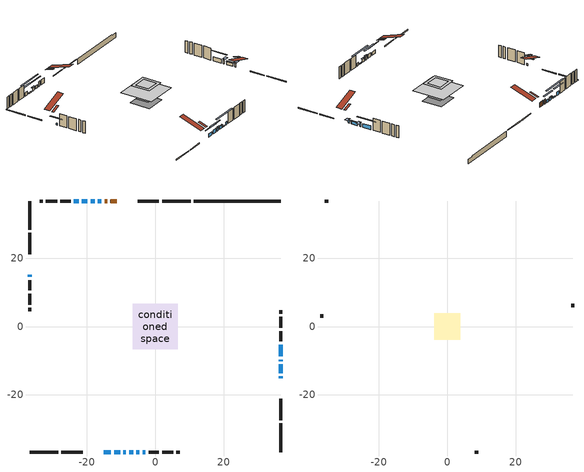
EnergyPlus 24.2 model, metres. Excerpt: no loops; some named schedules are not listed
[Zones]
conditioned space
 floor adiabatic (AdiabaticFloorConstruction): -6.63,-6.63 -6.63,6.63 6.63,6.63 6.63,-6.63 z3.05
 floor foundation (Slab1 construction): -4.19,-4.19 -4.19,4.19 4.19,4.19 4.19,-4.19 z-1.52
 floor foundation (Slab2 construction): -2.72,-2.72 -2.72,2.72 2.72,2.72 2.72,-2.72 z0
 wall outside (RimJoist1 construction): 10.38,36.77 2.02,36.77 / -36.77,-36.77 -28.4,-36.77 / -36.77,36.77 -36.77,28.4 / 36.77,-36.77 36.77,-28.4 z0.61:0.91
 wall outside (RimJoist2 construction): 1.09,36.77 -5.14,36.77 / -27.47,-36.77 -21.24,-36.77 / -36.77,27.47 -36.77,21.24 / 36.77,-27.47 36.77,-21.24 z0.61:0.91
 wall outside (AdiabaticWallConstruction 1): -11.22,36.77 -13.11,36.77 / -14.04,36.77 -14.85,36.77 z0.61:2.64
 wall outside (AdiabaticWallConstruction): 36.77,-15.16 36.77,-14.6 / 36.77,-10.2 36.77,-9.69 z0.61:2.24; -15.78,36.77 -16.79,36.77 / -3.73,-36.77 -2.89,-36.77 z0.61:1.83; -15.16,-36.77 -12.97,-36.77 / -22.47,36.77 -23.85,36.77 z0.61:1.98; -12.04,-36.77 -10.31,-36.77 / 36.77,-8.76 36.77,-5.31 z0.61:2.13; -9.39,-36.77 -8.57,-36.77 z0.61:2.08; 36.77,-13.67 36.77,-11.13 / -17.72,36.77 -18.94,36.77 / -7.64,-36.77 -6.42,-36.77 z0.61:1.78; -36.77,15.16 -36.77,14.54 z0.61:1.3; -19.87,36.77 -21.55,36.77 / -5.5,-36.77 -4.65,-36.77 z0.61:0.99
 wall outside (Wall1 construction): -24.78,36.77 -27.82,36.77 / -1.96,-36.77 1.08,-36.77 / -36.77,13.62 -36.77,10.58 / 36.77,-4.38 36.77,-1.34 z0.61:5.49
 wall outside (Wall2 construction): -28.75,36.77 -32.02,36.77 / 2.01,-36.77 5.28,-36.77 / -36.77,9.65 -36.77,6.38 / 36.77,-0.41 36.77,2.86 z0.61:5.49
 wall outside (Wall3 construction): -32.95,36.77 -33.89,36.77 / 6.21,-36.77 7.15,-36.77 / -36.77,5.45 -36.77,4.5 / 36.77,3.79 36.77,4.74 z0.61:5.49
 wall foundation (FoundationWall1 construction): 11.31,36.77,-1.52 11.31,36.77,0.61 34.22,36.77,0.61 34.22,36.77,0.23 36.77,36.77,0.23 36.77,36.77,-1.52
 window (WindowConstruction 10): 36.77,-15.15 36.77,-14.6 z0.61:2.23
 window (WindowConstruction 2): -15.78,36.77 -16.79,36.77 z0.61:1.83
 window (WindowConstruction 3): -15.15,-36.77 -12.97,-36.77 z0.61:1.98
 window (WindowConstruction 4): -12.04,-36.77 -10.32,-36.77 z0.61:2.13
 window (WindowConstruction 5): -9.39,-36.77 -8.57,-36.77 z0.61:2.08
 window (WindowConstruction 6): 36.77,-13.67 36.77,-11.13 z0.61:1.78
 window (WindowConstruction 7): -17.72,36.77 -18.94,36.77 z0.61:1.78
 window (WindowConstruction 8): -7.64,-36.77 -6.42,-36.77 z0.61:1.78
 window (WindowConstruction 11): 36.77,-10.2 36.77,-9.69 z0.61:2.23
 window (WindowConstruction 9): -36.77,15.15 -36.77,14.55 z0.61:1.3
 window (WindowConstruction 13): -19.87,36.77 -21.55,36.77 z0.61:0.99
 window (WindowConstruction 14): -5.49,-36.77 -4.66,-36.77 z0.61:0.99
 window (WindowConstruction 12): -3.73,-36.77 -2.89,-36.77 z0.61:1.83
 window (WindowConstruction): 36.77,-8.76 36.77,-5.31 z0.61:2.13
 window (WindowConstruction 1): -22.48,36.77 -23.85,36.77 z0.61:1.98
 door (Door): -11.23,36.77 -13.11,36.77 z0.61:2.64
 door (Door 1): -14.04,36.77 -14.85,36.77 z0.61:2.64
 ceiling adiabatic (AdiabaticFloorConstruction): 6.63,-6.63 6.63,6.63 -6.63,6.63 -6.63,-6.63 z3.05
 roof outside (Roof3 construction): -10.3,36.77,5.49 -10.3,33.46,6.59 -9.42,33.46,6.59 -9.42,36.77,5.49; -16.08,-36.77,5.49 -16.08,-33.46,6.59 -16.96,-33.46,6.59 -16.96,-36.77,5.49; -36.77,16.08,5.49 -33.46,16.08,6.59 -33.46,16.96,6.59 -36.77,16.96,5.49; 36.77,-16.08,5.49 33.46,-16.08,6.59 33.46,-16.96,6.59 36.77,-16.96,5.49
attic - vented
 floor to conditioned space (Floor1 construction Reversed): -2.74,-2.74 -2.74,2.74 2.74,2.74 2.74,-2.74 z5.49
 floor to conditioned space (Floor2 construction Reversed): -3.84,-3.84 -3.84,3.84 3.84,3.84 3.84,-3.84 z5.49
 wall outside (Wall4 construction): -34.82,36.77 -35.84,36.77 / 8.08,-36.77 9.1,-36.77 / -36.77,3.57 -36.77,2.56 / 36.77,5.67 36.77,6.68 z0.61:5.49
 roof outside (Roof1 construction): -8.5,36.77,5.49 -8.5,27.57,8.55 -6.07,27.57,8.55 -6.07,36.77,5.49; -17.88,-36.77,5.49 -17.88,-27.57,8.55 -20.31,-27.57,8.55 -20.31,-36.77,5.49; -36.77,17.88,5.49 -27.57,17.88,8.55 -27.57,20.31,8.55 -36.77,20.31,5.49; 36.77,-17.88,5.49 27.57,-17.88,8.55 27.57,-20.31,8.55 36.77,-20.31,5.49
shading: 36.77,-14.3 36.77,-15.45 38.59,-15.45 38.59,-14.3 z2.53; -19.17,36.77 -13.4,36.77 -13.4,37.18 -19.17,37.18 z4.21; -10.59,-36.77 -17.54,-36.77 -17.54,-37.18 -10.59,-37.18 z4.36; -7.93,-36.77 -14.42,-36.77 -14.42,-37.18 -7.93,-37.18 z4.51; -8.37,-36.77 -9.59,-36.77 -9.59,-37.18 -8.37,-37.18 z2.28; 36.77,-10.93 36.77,-13.87 37.18,-13.87 37.18,-10.93 z1.98; -19.14,36.77 -17.52,36.77 -17.52,37.18 -19.14,37.18 z1.98; -6.22,-36.77 -7.84,-36.77 -7.84,-37.18 -6.22,-37.18 z1.98; 36.77,-9.39 36.77,-10.5 38.59,-10.5 38.59,-9.39 z2.53; -36.77,12.16 -36.77,17.54 -37.18,17.54 -37.18,12.16 z3.68; -26.33,36.77 -15.09,36.77 -15.09,37.18 -26.33,37.18 z5.77; 0.12,-36.77 -10.27,-36.77 -10.27,-37.18 0.12,-37.18 z5.77; 36.77,-2.93 36.77,-11.14 37.18,-11.14 37.18,-2.93 z4.51; -26.23,36.77 -20.1,36.77 -20.1,37.18 -26.23,37.18 z4.36
[Building]
Building 1: Terrain=Suburbs
[Site:Location]
Summerside_PE: Latitude {deg}=46.44; Longitude {deg}=-63.84; Time Zone {hr}=-4; Elevation {m}=12; Keep Site Location Information=Yes
[Site:GroundTemperature:Shallow]
1.38966, -0.735561, -0.905757, 0.102771, 4.15145, 8.18127, 11.6749, 13.888, 14.0761, 12.276, 8.87149, 4.9653
[Site:WaterMainsTemperature]
Calculation Method=Schedule; Temperature Schedule=mains temperature schedule
[Material] Roughness=Rough; Thermal Absorptance=0.9
Name | Thickness {m} | Conductivity {W/m-K} | Density {kg/m3} | Specific Heat {J/kg-K} | Solar Absorptance | Visible Absorptance
asphalt or fiberglass shingles | 0.00635 | 0.162714 | 1121.4 | 1465.45 | 0.4 | 0.4
ceiling loosefill ins | 0.0846667 | 0.0480833 | 16.02 | 1046.75 | 0.7 | 0.7
ceiling stud and cavity | 0.1397 | 0.100682 | 65.682 | 1177.47 | 0.7 | 0.7
ceiling stud and cavity 1 | 0.1397 | 0.1003 | 65.682 | 1177.47 | 0.7 | 0.7
concrete 4.0 in. | 0.1016 | 1.803125 | 2242.8 | 837.4 | 0.7 | 0.7
concrete 8.0 in. | 0.2032 | 1.803125 | 2242.8 | 837.4 | 0.7 | 0.7
door material | 0.04445 | 0.053851 | 512.64 | 1214.23 | 0.7 | 0.7
door material 1 | 0.04445 | 0.20624 | 512.64 | 1214.23 | 0.7 | 0.7
exterior vertical ins | 0.0477883 | 0.029427 | 32.04 | 1214.23 | 0.7 | 0.7
floor covering | 0.0127 | 0.0433444 | 54.468 | 1339.84 | 0.6 | 0.6
floor rigid ins; wall rigid ins | 0.512978 | 0.029427 | 32.04 | 1214.23 | 0.7 | 0.7
floor stud and cavity | 0.1397 | 1.75129 | 37.0049 | 1207.88 | 0.7 | 0.7
furniture material conditioned space 1 | 0.1524 | 0.115458 | 640.8 | 1214.23 | 0.6 | 0.6
gypsum board | 0.0127 | 0.160291 | 801 | 837.4 | 0.6 | 0.6
gypsum board 1 | 0.0127 | 0.160291 | 801 | 837.4 | 0.7 | 0.7
osb sheathing 0.5 in. | 0.0127 | 0.115458 | 512.64 | 1214.23 | 0.7 | 0.7
osb sheathing 0.75 in. | 0.01905 | 0.115458 | 512.64 | 1214.23 | 0.7 | 0.7
osb sheathing 2.0 in. | 0.0508 | 0.115458 | 512.64 | 1214.23 | 0.7 | 0.7
rim joist rigid ins | 0.051816 | 0.029427 | 32.04 | 1214.23 | 0.7 | 0.7
rim joist stud and cavity | 0.0508 | 0.143208 | 50.32683 | 1063.81 | 0.6 | 0.6
rim joist stud and cavity 1 | 0.0508 | 0.0384882 | 125.044 | 1163.47 | 0.6 | 0.6
roof stud and cavity | 0.2032 | 0.126426 | 78.34581 | 1123.46 | 0.7 | 0.7
wall stud and cavity | 0.1397 | 0.0865195 | 139.0536 | 1170.24 | 0.7 | 0.7
wall stud and cavity 1 | 0.1397 | 0.08757 | 139.0536 | 1170.24 | 0.7 | 0.7
wall stud and cavity 2 | 0.1397 | 0.0984349 | 139.0536 | 1170.24 | 0.7 | 0.7
wall stud and cavity 3 | 0.0889 | 6.1454 | 50.32683 | 1063.81 | 0.6 | 0.6
wall stud and cavity 4 | 0.0889 | 0.380278 | 52.3479 | 1209.89 | 0.7 | 0.7
wall stud and cavity 5 | 0.0889 | 0.391764 | 83.0341 | 1211.67 | 0.7 | 0.7
wood siding | 0.0254 | 0.102417 | 544.68 | 1172.36 | 0.4 | 0.4
wood siding 1 | 0.00254 | 0.102417 | 544.68 | 1172.36 | 0.4 | 0.4
wood siding 2; wood siding 3; wood siding 4 | 0.0254 | 0.102417 | 544.68 | 1172.36 | 0.7 | 0.7
[WindowMaterial:SimpleGlazingSystem]
Name | U-Factor {W/m2-K} | Solar Heat Gain Coefficient
WindowMaterial | 2.94631 | 0.61
WindowMaterial 1 | 2.97187 | 0.55
WindowMaterial 10 | 3.10359 | 0.5
WindowMaterial 11 | 3.04227 | 0.45
WindowMaterial 12 | 3.063281 | 0.38
WindowMaterial 2 | 2.94518 | 0.59
WindowMaterial 3 | 2.97868 | 0.57
WindowMaterial 4 | 2.98776 | 0.55
WindowMaterial 5 | 2.98322 | 0.57
WindowMaterial 6 | 2.98776 | 0.52
WindowMaterial 7 | 3.02126 | 0.49
WindowMaterial 8 | 2.691372 | 0.43
WindowMaterial 9 | 2.96903 | 0.62
[Construction]
AdiabaticFloorConstruction: floor stud and cavity, floor rigid ins, osb sheathing 0.75 in., floor covering
AdiabaticWallConstruction: wood siding 3, wall rigid ins, wall stud and cavity 4, gypsum board
AdiabaticWallConstruction 1: wood siding 4, wall rigid ins, wall stud and cavity 4, gypsum board
Door: door material
Door 1: door material 1
Floor1 construction Reversed: gypsum board, ceiling stud and cavity, ceiling loosefill ins
Floor2 construction Reversed: gypsum board, ceiling stud and cavity 1, ceiling loosefill ins
FoundationWall1 construction: concrete 8.0 in., gypsum board 1
furniture construction conditioned space 1: furniture material conditioned space 1
PartitionWallConstruction: gypsum board, wall stud and cavity 5, gypsum board
RimJoist1 construction: wood siding 2, rim joist stud and cavity
RimJoist2 construction: wood siding 2, rim joist rigid ins, osb sheathing 2.0 in., rim joist stud and cavity 1
Roof1 construction: asphalt or fiberglass shingles
Roof3 construction: asphalt or fiberglass shingles, osb sheathing 0.75 in., roof stud and cavity, gypsum board
Slab1 construction; Slab2 construction: concrete 4.0 in.
Wall1 construction: wood siding, osb sheathing 0.5 in., wall stud and cavity, gypsum board
Wall2 construction: wood siding, osb sheathing 0.5 in., wall stud and cavity 1, gypsum board
Wall3 construction: wood siding, osb sheathing 0.5 in., wall stud and cavity 2, gypsum board
Wall4 construction: wood siding 1, wall stud and cavity 3
WindowConstruction; WindowConstruction 4: WindowMaterial
WindowConstruction 1: WindowMaterial 1
WindowConstruction 10: WindowMaterial 9
WindowConstruction 11: WindowMaterial 10
WindowConstruction 12: WindowMaterial 11
WindowConstruction 13; WindowConstruction 14: WindowMaterial 12
WindowConstruction 2: WindowMaterial 2
WindowConstruction 3: WindowMaterial 3
WindowConstruction 5: WindowMaterial 4
WindowConstruction 6: WindowMaterial 5
WindowConstruction 7: WindowMaterial 6
WindowConstruction 8: WindowMaterial 7
WindowConstruction 9: WindowMaterial 8
[Zone] Multiplier=1; Part of Total Floor Area=Yes
Name | Volume {m3}
attic - vented | 44.2894
conditioned space | 599.4
[Space]
Name | Zone | Volume {m3}
attic - vented 1 | attic - vented | 44.2894
conditioned space 1 | conditioned space | 599.4
[ZoneInfiltration:EffectiveLeakageArea]
infil attic - vented 1: Zone or Space=attic - vented 1; Schedule=Always On Discrete; Effective Air Leakage Area {cm2}=3053.14; Stack Coefficient=0.000552173; Wind Coefficient=1.58766e-05
[ZoneMixing]
whole house fan mix: Zone or Space=attic - vented; Schedule=Always On Continuous; Design Flow Rate Calculation Method=Flow/Zone; Design Flow Rate {m3/s}=0; Source Zone or Space=conditioned space
[SurfaceProperty:ExposedFoundationPerimeter] Exposed Perimeter Calculation Method=TotalExposedPerimeter
Name | Total Exposed Perimeter {m}
Slab1 | 25.451
Slab2 | 15.392
[InternalMass] Zone or ZoneList=conditioned space; Space or SpaceList=conditioned space 1
Name | Construction | Surface Area {m2}
furniture mass conditioned space 1 | furniture construction conditioned space 1 | 110.151
partition wall mass | PartitionWallConstruction | 275.377
[Lights]
interior lighting: Zone or ZoneList or Space or SpaceList=conditioned space 1; Schedule=interior lighting schedule; Design Level Calculation Method=LightingLevel; Lighting Level {W}=343.2; Return Air Fraction=0; Fraction Radiant=0.6; Fraction Visible=0.2; Fraction Replaceable=1
[People]
occupants: Zone or ZoneList or Space or SpaceList=conditioned space 1; Number of People Schedule=occupants schedule; Number of People Calculation Method=People; Number of People=3; Fraction Radiant=0.314171; Sensible Heat Fraction=0.56303; Activity Level Schedule=occupants activity schedule; Carbon Dioxide Generation Rate {m3/s-W}=0; Enable ASHRAE 55 Comfort Warnings=No; Mean Radiant Temperature Calculation Type=EnclosureAveraged
[ElectricEquipment] Zone or ZoneList or Space or SpaceList=conditioned space 1; Design Level Calculation Method=EquipmentLevel
Name | Schedule | Design Level {W} | Fraction Latent | Fraction Radiant | Fraction Lost
clothes dryer | clothes dryer schedule | 140.772 | 0.015 | 0.081 | 0.85
clothes washer | clothes washer schedule | 32.1985 | 0.03 | 0.162 | 0.7
cooking range | cooking range schedule | 215.147 | 0.08 | 0.432 | 0.2
dishwasher | dishwasher schedule | 66.8632 | 0.3 | 0.18 | 0.4
fridge | fridge schedule | 72.9452 | 0 | 0.6 | 0
mech vent bath fan 0 | mech vent bath fan 0 schedule | 50.2 | 0 | 0 | 1
mech vent bath fan 1 | mech vent bath fan 1 schedule | 50.2 | 0 | 0 | 1
mech vent house fan | mech vent house fan schedule | 0 | 0 | 0 | 1
mech vent house fan cfis | mech vent house fan cfis schedule | 0 | 0 | 0 | 0
misc plug loads | misc plug loads schedule | 494.7 | 0.045 | 0.513 | 0.1
whole house fan | Always On Discrete | 0 | 0 | 0 | 1
[OtherEquipment] Zone or ZoneList or Space or SpaceList=conditioned space 1; Design Level Calculation Method=EquipmentLevel
Name | Fuel Type | Schedule | Design Level {W} | Fraction Latent | Fraction Radiant | Fraction Lost
clothes dryer 1 | Electricity | clothes dryer schedule | 0 | 0.015 | 0.081 | 0.85
cooking range 1 | Electricity | cooking range schedule | 0 | 0.08 | 0.432 | 0.2
general water use latent | None | general water use schedule | 62.594 | 1 | 0 | 0
general water use sensible | None | general water use schedule | -61.6891 | 0 | 0.6 | 0
mech vent house fan latent load | None | Always On Discrete | 0 | 1 | 0 | 0
mech vent house fan sensible load | None | Always On Discrete | 0 | 0 | 0 | 0
water heater energy adjustment1 | Electricity | Always On Discrete | 0.01 | 0 | 0 | 1
[ZoneInfiltration:DesignFlowRate] Zone or ZoneList or Space or SpaceList=conditioned space 1; Schedule=Always On Discrete; Design Flow Rate Calculation Method=Flow/Zone; Design Flow Rate {m3/s}=0
infil flow; natural vent flow; whole house fan flow
[Foundation:Kiva] Initial Indoor Air Temperature {C}=18; Wall Depth Below Slab {m}=0.2032
Name | Wall Height Above Grade {m} | Custom Block Material Name 1 | Custom Block Depth 1 {m} | Custom Block X Position 1 {m} | Custom Block Z Position 1 {m}
Foundation Kiva 1 | 0.609996 | exterior vertical ins | 2.13 | 0.2159 | 0
Foundation Kiva 2 | 0.1016
[Foundation:Kiva:Settings]
Soil Conductivity {W/m-K}=0.849921; Soil Density {kg/m3}=1842.3; Soil Specific Heat {J/kg-K}=418.7; Ground Solar Absorptivity=0.9; Ground Thermal Absorptivity=0.9; Ground Surface Roughness {m}=0.03; Far-Field Width {m}=40; Deep-Ground Boundary Condition=ZeroFlux; Deep-Ground Depth {m}=40; Minimum Cell Dimension {m}=0.2; Maximum Cell Growth Coefficient=3; Simulation Timestep=Timestep
[Exterior:Lights]
exterior lighting: Schedule=exterior lighting schedule; Design Level {W}=75.6
[Schedule:Constant]
Name | Hourly Value
Always On Continuous; mech vent house fan schedule; mech vent house fan cfis schedule; Always On Discrete | 1
occupants activity schedule | 117.228
fridge schedule | 0
[Schedule:Week:Daily]
interior lighting schedule Week Rule - Jan1-Jan27: interior lighting schedule day, interior lighting schedule day, interior lighting schedule day, interior lighting schedule day, interior lighting schedule day, interior lighting schedule day, interior lighting schedule day, interior lighting schedule default day, interior lighting schedule default day, interior lighting schedule default day, interior lighting schedule default day, interior lighting schedule default day
interior lighting schedule Week Rule - Jan28-Feb3: interior lighting schedule day, interior lighting schedule day, interior lighting schedule day, interior lighting schedule day, interior lighting schedule day 1, interior lighting schedule day 1, interior lighting schedule day 1, interior lighting schedule default day, interior lighting schedule default day, interior lighting schedule default day, interior lighting schedule default day, interior lighting schedule default day
interior lighting schedule Week Rule - Feb4-Feb24: interior lighting schedule day 1, interior lighting schedule day 1, interior lighting schedule day 1, interior lighting schedule day 1, interior lighting schedule day 1, interior lighting schedule day 1, interior lighting schedule day 1, interior lighting schedule default day, interior lighting schedule default day, interior lighting schedule default day, interior lighting schedule default day, interior lighting schedule default day
interior lighting schedule Week Rule - Feb25-Mar3: interior lighting schedule day 1, interior lighting schedule day 1, interior lighting schedule day 1, interior lighting schedule day 1, interior lighting schedule day 2, interior lighting schedule day 2, interior lighting schedule day 2, interior lighting schedule default day, interior lighting schedule default day, interior lighting schedule default day, interior lighting schedule default day, interior lighting schedule default day
interior lighting schedule Week Rule - Mar4-Mar31: interior lighting schedule day 2, interior lighting schedule day 2, interior lighting schedule day 2, interior lighting schedule day 2, interior lighting schedule day 2, interior lighting schedule day 2, interior lighting schedule day 2, interior lighting schedule default day, interior lighting schedule default day, interior lighting schedule default day, interior lighting schedule default day, interior lighting schedule default day
interior lighting schedule Week Rule - Apr1-Apr28: interior lighting schedule day 3, interior lighting schedule day 3, interior lighting schedule day 3, interior lighting schedule day 3, interior lighting schedule day 3, interior lighting schedule day 3, interior lighting schedule day 3, interior lighting schedule default day, interior lighting schedule default day, interior lighting schedule default day, interior lighting schedule default day, interior lighting schedule default day
interior lighting schedule Week Rule - Apr29-May5: interior lighting schedule day 3, interior lighting schedule day 3, interior lighting schedule day 4, interior lighting schedule day 4, interior lighting schedule day 4, interior lighting schedule day 4, interior lighting schedule day 4, interior lighting schedule default day, interior lighting schedule default day, interior lighting schedule default day, interior lighting schedule default day, interior lighting schedule default day
interior lighting schedule Week Rule - May6-May26: interior lighting schedule day 4, interior lighting schedule day 4, interior lighting schedule day 4, interior lighting schedule day 4, interior lighting schedule day 4, interior lighting schedule day 4, interior lighting schedule day 4, interior lighting schedule default day, interior lighting schedule default day, interior lighting schedule default day, interior lighting schedule default day, interior lighting schedule default day
interior lighting schedule Week Rule - May27-Jun2: interior lighting schedule day 4, interior lighting schedule day 4, interior lighting schedule day 4, interior lighting schedule day 4, interior lighting schedule day 4, interior lighting schedule day 5, interior lighting schedule day 5, interior lighting schedule default day, interior lighting schedule default day, interior lighting schedule default day, interior lighting schedule default day, interior lighting schedule default day
interior lighting schedule Week Rule - Jun3-Jun30: interior lighting schedule day 5, interior lighting schedule day 5, interior lighting schedule day 5, interior lighting schedule day 5, interior lighting schedule day 5, interior lighting schedule day 5, interior lighting schedule day 5, interior lighting schedule default day, interior lighting schedule default day, interior lighting schedule default day, interior lighting schedule default day, interior lighting schedule default day
interior lighting schedule Week Rule - Jul1-Jul28: interior lighting schedule day 6, interior lighting schedule day 6, interior lighting schedule day 6, interior lighting schedule day 6, interior lighting schedule day 6, interior lighting schedule day 6, interior lighting schedule day 6, interior lighting schedule default day, interior lighting schedule default day, interior lighting schedule default day, interior lighting schedule default day, interior lighting schedule default day
interior lighting schedule Week Rule - Jul29-Aug4: interior lighting schedule day 6, interior lighting schedule day 6, interior lighting schedule day 6, interior lighting schedule day 7, interior lighting schedule day 7, interior lighting schedule day 7, interior lighting schedule day 7, interior lighting schedule default day, interior lighting schedule default day, interior lighting schedule default day, interior lighting schedule default day, interior lighting schedule default day
interior lighting schedule Week Rule - Aug5-Aug25: interior lighting schedule day 7, interior lighting schedule day 7, interior lighting schedule day 7, interior lighting schedule day 7, interior lighting schedule day 7, interior lighting schedule day 7, interior lighting schedule day 7, interior lighting schedule default day, interior lighting schedule default day, interior lighting schedule default day, interior lighting schedule default day, interior lighting schedule default day
interior lighting schedule Week Rule - Aug26-Sep1: interior lighting schedule day 7, interior lighting schedule day 7, interior lighting schedule day 7, interior lighting schedule day 7, interior lighting schedule day 7, interior lighting schedule day 7, interior lighting schedule day 8, interior lighting schedule default day, interior lighting schedule default day, interior lighting schedule default day, interior lighting schedule default day, interior lighting schedule default day
interior lighting schedule Week Rule - Sep2-Sep29: interior lighting schedule day 8, interior lighting schedule day 8, interior lighting schedule day 8, interior lighting schedule day 8, interior lighting schedule day 8, interior lighting schedule day 8, interior lighting schedule day 8, interior lighting schedule default day, interior lighting schedule default day, interior lighting schedule default day, interior lighting schedule default day, interior lighting schedule default day
interior lighting schedule Week Rule - Sep30-Oct6: interior lighting schedule day 8, interior lighting schedule day 9, interior lighting schedule day 9, interior lighting schedule day 9, interior lighting schedule day 9, interior lighting schedule day 9, interior lighting schedule day 9, interior lighting schedule default day, interior lighting schedule default day, interior lighting schedule default day, interior lighting schedule default day, interior lighting schedule default day
interior lighting schedule Week Rule - Oct7-Oct27: interior lighting schedule day 9, interior lighting schedule day 9, interior lighting schedule day 9, interior lighting schedule day 9, interior lighting schedule day 9, interior lighting schedule day 9, interior lighting schedule day 9, interior lighting schedule default day, interior lighting schedule default day, interior lighting schedule default day, interior lighting schedule default day, interior lighting schedule default day
interior lighting schedule Week Rule - Oct28-Nov3: interior lighting schedule day 9, interior lighting schedule day 9, interior lighting schedule day 9, interior lighting schedule day 9, interior lighting schedule day 10, interior lighting schedule day 10, interior lighting schedule day 10, interior lighting schedule default day, interior lighting schedule default day, interior lighting schedule default day, interior lighting schedule default day, interior lighting schedule default day
interior lighting schedule Week Rule - Nov4-Nov24: interior lighting schedule day 10, interior lighting schedule day 10, interior lighting schedule day 10, interior lighting schedule day 10, interior lighting schedule day 10, interior lighting schedule day 10, interior lighting schedule day 10, interior lighting schedule default day, interior lighting schedule default day, interior lighting schedule default day, interior lighting schedule default day, interior lighting schedule default day
interior lighting schedule Week Rule - Nov25-Dec1: interior lighting schedule day 10, interior lighting schedule day 10, interior lighting schedule day 10, interior lighting schedule day 10, interior lighting schedule day 10, interior lighting schedule day 10, interior lighting schedule day 11, interior lighting schedule default day, interior lighting schedule default day, interior lighting schedule default day, interior lighting schedule default day, interior lighting schedule default day
interior lighting schedule Week Rule - Dec2-Dec31: interior lighting schedule day 11, interior lighting schedule day 11, interior lighting schedule day 11, interior lighting schedule day 11, interior lighting schedule day 11, interior lighting schedule day 11, interior lighting schedule day 11, interior lighting schedule default day, interior lighting schedule default day, interior lighting schedule default day, interior lighting schedule default day, interior lighting schedule default day
occupants schedule Week Rule - Jan1-Dec31: occupants schedule day, occupants schedule day, occupants schedule day, occupants schedule day, occupants schedule day, occupants schedule day, occupants schedule day, occupants schedule default day, occupants schedule default day, occupants schedule default day, occupants schedule default day, occupants schedule default day
clothes dryer schedule Week Rule - Jan1-Dec31: clothes dryer schedule day, clothes dryer schedule day, clothes dryer schedule day, clothes dryer schedule day, clothes dryer schedule day, clothes dryer schedule day, clothes dryer schedule day, clothes dryer schedule default day, clothes dryer schedule default day, clothes dryer schedule default day, clothes dryer schedule default day, clothes dryer schedule default day
clothes washer schedule Week Rule - Jan1-Dec31: clothes washer schedule day, clothes washer schedule day, clothes washer schedule day, clothes washer schedule day, clothes washer schedule day, clothes washer schedule day, clothes washer schedule day, clothes washer schedule default day, clothes washer schedule default day, clothes washer schedule default day, clothes washer schedule default day, clothes washer schedule default day
cooking range schedule Week Rule - Jan1-Dec31: cooking range schedule day, cooking range schedule day, cooking range schedule day, cooking range schedule day, cooking range schedule day, cooking range schedule day, cooking range schedule day, cooking range schedule default day, cooking range schedule default day, cooking range schedule default day, cooking range schedule default day, cooking range schedule default day
dishwasher schedule Week Rule - Jan1-Dec31: dishwasher schedule day, dishwasher schedule day, dishwasher schedule day, dishwasher schedule day, dishwasher schedule day, dishwasher schedule day, dishwasher schedule day, dishwasher schedule default day, dishwasher schedule default day, dishwasher schedule default day, dishwasher schedule default day, dishwasher schedule default day
mech vent bath fan 0 schedule Week Rule - Jan1-Dec31: mech vent bath fan 0 schedule day, mech vent bath fan 0 schedule day, mech vent bath fan 0 schedule day, mech vent bath fan 0 schedule day, mech vent bath fan 0 schedule day, mech vent bath fan 0 schedule day, mech vent bath fan 0 schedule day, mech vent bath fan 0 schedule default day, mech vent bath fan 0 schedule default day, mech vent bath fan 0 schedule default day, mech vent bath fan 0 schedule default day, mech vent bath fan 0 schedule default day
mech vent bath fan 1 schedule Week Rule - Jan1-Dec31: mech vent bath fan 1 schedule day, mech vent bath fan 1 schedule day, mech vent bath fan 1 schedule day, mech vent bath fan 1 schedule day, mech vent bath fan 1 schedule day, mech vent bath fan 1 schedule day, mech vent bath fan 1 schedule day, mech vent bath fan 1 schedule default day, mech vent bath fan 1 schedule default day, mech vent bath fan 1 schedule default day, mech vent bath fan 1 schedule default day, mech vent bath fan 1 schedule default day
misc plug loads schedule Week Rule - Jan1-Dec31: misc plug loads schedule day, misc plug loads schedule day, misc plug loads schedule day, misc plug loads schedule day, misc plug loads schedule day, misc plug loads schedule day, misc plug loads schedule day, misc plug loads schedule default day, misc plug loads schedule default day, misc plug loads schedule default day, misc plug loads schedule default day, misc plug loads schedule default day
general water use schedule Week Rule - Jan1-Dec31: general water use schedule day, general water use schedule day, general water use schedule day, general water use schedule day, general water use schedule day, general water use schedule day, general water use schedule day, general water use schedule default day, general water use schedule default day, general water use schedule default day, general water use schedule default day, general water use schedule default day
exterior lighting schedule Week Rule - Jan1-Jan27: exterior lighting schedule day, exterior lighting schedule day, exterior lighting schedule day, exterior lighting schedule day, exterior lighting schedule day, exterior lighting schedule day, exterior lighting schedule day, exterior lighting schedule default day, exterior lighting schedule default day, exterior lighting schedule default day, exterior lighting schedule default day, exterior lighting schedule default day
exterior lighting schedule Week Rule - Jan28-Feb3: exterior lighting schedule day, exterior lighting schedule day, exterior lighting schedule day, exterior lighting schedule day, exterior lighting schedule day 1, exterior lighting schedule day 1, exterior lighting schedule day 1, exterior lighting schedule default day, exterior lighting schedule default day, exterior lighting schedule default day, exterior lighting schedule default day, exterior lighting schedule default day
exterior lighting schedule Week Rule - Feb4-Feb24: exterior lighting schedule day 1, exterior lighting schedule day 1, exterior lighting schedule day 1, exterior lighting schedule day 1, exterior lighting schedule day 1, exterior lighting schedule day 1, exterior lighting schedule day 1, exterior lighting schedule default day, exterior lighting schedule default day, exterior lighting schedule default day, exterior lighting schedule default day, exterior lighting schedule default day
exterior lighting schedule Week Rule - Feb25-Mar3: exterior lighting schedule day 1, exterior lighting schedule day 1, exterior lighting schedule day 1, exterior lighting schedule day 1, exterior lighting schedule day 2, exterior lighting schedule day 2, exterior lighting schedule day 2, exterior lighting schedule default day, exterior lighting schedule default day, exterior lighting schedule default day, exterior lighting schedule default day, exterior lighting schedule default day
exterior lighting schedule Week Rule - Mar4-Mar31: exterior lighting schedule day 2, exterior lighting schedule day 2, exterior lighting schedule day 2, exterior lighting schedule day 2, exterior lighting schedule day 2, exterior lighting schedule day 2, exterior lighting schedule day 2, exterior lighting schedule default day, exterior lighting schedule default day, exterior lighting schedule default day, exterior lighting schedule default day, exterior lighting schedule default day
exterior lighting schedule Week Rule - Apr1-Apr28: exterior lighting schedule day 3, exterior lighting schedule day 3, exterior lighting schedule day 3, exterior lighting schedule day 3, exterior lighting schedule day 3, exterior lighting schedule day 3, exterior lighting schedule day 3, exterior lighting schedule default day, exterior lighting schedule default day, exterior lighting schedule default day, exterior lighting schedule default day, exterior lighting schedule default day
exterior lighting schedule Week Rule - Apr29-May5: exterior lighting schedule day 3, exterior lighting schedule day 3, exterior lighting schedule day 4, exterior lighting schedule day 4, exterior lighting schedule day 4, exterior lighting schedule day 4, exterior lighting schedule day 4, exterior lighting schedule default day, exterior lighting schedule default day, exterior lighting schedule default day, exterior lighting schedule default day, exterior lighting schedule default day
exterior lighting schedule Week Rule - May6-May26: exterior lighting schedule day 4, exterior lighting schedule day 4, exterior lighting schedule day 4, exterior lighting schedule day 4, exterior lighting schedule day 4, exterior lighting schedule day 4, exterior lighting schedule day 4, exterior lighting schedule default day, exterior lighting schedule default day, exterior lighting schedule default day, exterior lighting schedule default day, exterior lighting schedule default day
exterior lighting schedule Week Rule - May27-Jun2: exterior lighting schedule day 4, exterior lighting schedule day 4, exterior lighting schedule day 4, exterior lighting schedule day 4, exterior lighting schedule day 4, exterior lighting schedule day 5, exterior lighting schedule day 5, exterior lighting schedule default day, exterior lighting schedule default day, exterior lighting schedule default day, exterior lighting schedule default day, exterior lighting schedule default day
exterior lighting schedule Week Rule - Jun3-Jun30: exterior lighting schedule day 5, exterior lighting schedule day 5, exterior lighting schedule day 5, exterior lighting schedule day 5, exterior lighting schedule day 5, exterior lighting schedule day 5, exterior lighting schedule day 5, exterior lighting schedule default day, exterior lighting schedule default day, exterior lighting schedule default day, exterior lighting schedule default day, exterior lighting schedule default day
exterior lighting schedule Week Rule - Jul1-Jul28: exterior lighting schedule day 6, exterior lighting schedule day 6, exterior lighting schedule day 6, exterior lighting schedule day 6, exterior lighting schedule day 6, exterior lighting schedule day 6, exterior lighting schedule day 6, exterior lighting schedule default day, exterior lighting schedule default day, exterior lighting schedule default day, exterior lighting schedule default day, exterior lighting schedule default day
[Schedule:Year]
interior lighting schedule: interior lighting schedule Week Rule - Jan1-Jan27, 1, 1, 1, 27, interior lighting schedule Week Rule - Jan28-Feb3, 1, 28, 2, 3, interior lighting schedule Week Rule - Feb4-Feb24, 2, 4, 2, 24, interior lighting schedule Week Rule - Feb25-Mar3, 2, 25, 3, 3, interior lighting schedule Week Rule - Mar4-Mar31, 3, 4, 3, 31, interior lighting schedule Week Rule - Apr1-Apr28, 4, 1, 4, 28, interior lighting schedule Week Rule - Apr29-May5, 4, 29, 5, 5, interior lighting schedule Week Rule - May6-May26, 5, 6, 5, 26, interior lighting schedule Week Rule - May27-Jun2, 5, 27, 6, 2, interior lighting schedule Week Rule - Jun3-Jun30, 6, 3, 6, 30, interior lighting schedule Week Rule - Jul1-Jul28, 7, 1, 7, 28, interior lighting schedule Week Rule - Jul29-Aug4, 7, 29, 8, 4, interior lighting schedule Week Rule - Aug5-Aug25, 8, 5, 8, 25, interior lighting schedule Week Rule - Aug26-Sep1, 8, 26, 9, 1, interior lighting schedule Week Rule - Sep2-Sep29, 9, 2, 9, 29, interior lighting schedule Week Rule - Sep30-Oct6, 9, 30, 10, 6, interior lighting schedule Week Rule - Oct7-Oct27, 10, 7, 10, 27, interior lighting schedule Week Rule - Oct28-Nov3, 10, 28, 11, 3, interior lighting schedule Week Rule - Nov4-Nov24, 11, 4, 11, 24, interior lighting schedule Week Rule - Nov25-Dec1, 11, 25, 12, 1, interior lighting schedule Week Rule - Dec2-Dec31, 12, 2, 12, 31
occupants schedule: occupants schedule Week Rule - Jan1-Dec31, 1, 1, 12, 31
clothes dryer schedule: clothes dryer schedule Week Rule - Jan1-Dec31, 1, 1, 12, 31
clothes washer schedule: clothes washer schedule Week Rule - Jan1-Dec31, 1, 1, 12, 31
cooking range schedule: cooking range schedule Week Rule - Jan1-Dec31, 1, 1, 12, 31
dishwasher schedule: dishwasher schedule Week Rule - Jan1-Dec31, 1, 1, 12, 31
mech vent bath fan 0 schedule: mech vent bath fan 0 schedule Week Rule - Jan1-Dec31, 1, 1, 12, 31
mech vent bath fan 1 schedule: mech vent bath fan 1 schedule Week Rule - Jan1-Dec31, 1, 1, 12, 31
misc plug loads schedule: misc plug loads schedule Week Rule - Jan1-Dec31, 1, 1, 12, 31
general water use schedule: general water use schedule Week Rule - Jan1-Dec31, 1, 1, 12, 31
exterior lighting schedule: exterior lighting schedule Week Rule - Jan1-Jan27, 1, 1, 1, 27, exterior lighting schedule Week Rule - Jan28-Feb3, 1, 28, 2, 3, exterior lighting schedule Week Rule - Feb4-Feb24, 2, 4, 2, 24, exterior lighting schedule Week Rule - Feb25-Mar3, 2, 25, 3, 3, exterior lighting schedule Week Rule - Mar4-Mar31, 3, 4, 3, 31, exterior lighting schedule Week Rule - Apr1-Apr28, 4, 1, 4, 28, exterior lighting schedule Week Rule - Apr29-May5, 4, 29, 5, 5, exterior lighting schedule Week Rule - May6-May26, 5, 6, 5, 26, exterior lighting schedule Week Rule - May27-Jun2, 5, 27, 6, 2, exterior lighting schedule Week Rule - Jun3-Jun30, 6, 3, 6, 30, exterior lighting schedule Week Rule - Jul1-Jul28, 7, 1, 7, 28, exterior lighting schedule Week Rule - Jul29-Aug4, 7, 29, 8, 4, exterior lighting schedule Week Rule - Aug5-Aug25, 8, 5, 8, 25, exterior lighting schedule Week Rule - Aug26-Sep1, 8, 26, 9, 1, exterior lighting schedule Week Rule - Sep2-Sep29, 9, 2, 9, 29, exterior lighting schedule Week Rule - Sep30-Oct6, 9, 30, 10, 6, exterior lighting schedule Week Rule - Oct7-Oct27, 10, 7, 10, 27, exterior lighting schedule Week Rule - Oct28-Nov3, 10, 28, 11, 3, exterior lighting schedule Week Rule - Nov4-Nov24, 11, 4, 11, 24, exterior lighting schedule Week Rule - Nov25-Dec1, 11, 25, 12, 1, exterior lighting schedule Week Rule - Dec2-Dec31, 12, 2, 12, 31
[Schedule:Compact]
mains temperature schedule: Through: 01/01, For: AllDays, Until: 24:00, 6.13167, Through: 01/02, For: AllDays, Until: 24:00, 6.06056, Through: 01/03, For: AllDays, Until: 24:00, 5.99111, Through: 01/04, For: AllDays, Until: 24:00, 5.92278, Through: 01/05, For: AllDays, Until: 24:00, 5.85556, Through: 01/06, For: AllDays, Until: 24:00, 5.78944, Through: 01/07, For: AllDays, Until: 24:00, 5.725, Through: 01/08, For: AllDays, Until: 24:00, 5.66111, Through: 01/09, For: AllDays, Until: 24:00, 5.59833, Through: 01/10, For: AllDays, Until: 24:00, 5.53722, Through: 01/11, For: AllDays, Until: 24:00, 5.47722, Through: 01/12, For: AllDays, Until: 24:00, 5.41833, Through: 01/13, For: AllDays, Until: 24:00, 5.36111, Through: 01/14, For: AllDays, Until: 24:00, 5.305, Through: 01/15, For: AllDays, Until: 24:00, 5.25, Through: 01/16, For: AllDays, Until: 24:00, 5.19667, Through: 01/17, For: AllDays, Until: 24:00, 5.14444, Through: 01/18, For: AllDays, Until: 24:00, 5.09389, Through: 01/19, For: AllDays, Until: 24:00, 5.04444, Through: 01/20, For: AllDays, Until: 24:00, 4.99611, Through: 01/21, For: AllDays, Until: 24:00, 4.94944, Through: 01/22, For: AllDays, Until: 24:00, 4.90444, Through: 01/23, For: AllDays, Until: 24:00, 4.86056, Through: 01/24, For: AllDays, Until: 24:00, 4.81833, Through: 01/25, For: AllDays, Until: 24:00, 4.77778, Through: 01/26, For: AllDays, Until: 24:00, 4.73833, Through: 01/27, For: AllDays, Until: 24:00, 4.70056, Through: 01/28, For: AllDays, Until: 24:00, 4.66389, Through: 01/29, For: AllDays, Until: 24:00, 4.62889, Through: 01/30, For: AllDays, Until: 24:00, 4.59556, Through: 01/31, For: AllDays, Until: 24:00, 4.56389, Through: 02/01, For: AllDays, Until: 24:00, 4.53389, Through: 02/02, For: AllDays, Until: 24:00, 4.505, Through: 02/03, For: AllDays, Until: 24:00, 4.47778, Through: 02/04, For: AllDays, Until: 24:00, 4.45222, Through: 02/05, For: AllDays, Until: 24:00, 4.42778, Through: 02/06, For: AllDays, Until: 24:00, 4.40556, Through: 02/07, For: AllDays, Until: 24:00, 4.38444, Through: 02/08, For: AllDays, Until: 24:00, 4.36556, Through: 02/09, For: AllDays, Until: 24:00, 4.34778, Through: 02/10, For: AllDays, Until: 24:00, 4.33167, Through: 02/11, For: AllDays, Until: 24:00, 4.31722, Through: 02/12, For: AllDays, Until: 24:00, 4.30444, Through: 02/13, For: AllDays, Until: 24:00, 4.29278, Through: 02/14, For: AllDays, Until: 24:00, 4.28333, Through: 02/15, For: AllDays, Until: 24:00, 4.275, Through: 02/16, For: AllDays, Until: 24:00, 4.26889, Through: 02/17, For: AllDays, Until: 24:00, 4.26389, Through: 02/18, For: AllDays, Until: 24:00, 4.26111, Through: 02/19, For: AllDays, Until: 24:00, 4.25944, Through: 02/20, For: AllDays, Until: 24:00, 4.25944, Through: 02/21, For: AllDays, Until: 24:00, 4.26111, Through: 02/22, For: AllDays, Until: 24:00, 4.26444, Through: 02/23, For: AllDays, Until: 24:00, 4.26944, Through: 02/24, For: AllDays, Until: 24:00, 4.27611, Through: 02/25, For: AllDays, Until: 24:00, 4.28444, Through: 02/26, For: AllDays, Until: 24:00, 4.29444, Through: 02/27, For: AllDays, Until: 24:00, 4.30556, Through: 02/28, For: AllDays, Until: 24:00, 4.31889, Through: 03/01, For: AllDays, Until: 24:00, 4.33333, Through: 03/02, For: AllDays, Until: 24:00, 4.35, Through: 03/03, For: AllDays, Until: 24:00, 4.36778, Through: 03/04, For: AllDays, Until: 24:00, 4.38722, Through: 03/05, For: AllDays, Until: 24:00, 4.40833, Through: 03/06, For: AllDays, Until: 24:00, 4.43111, Through: 03/07, For: AllDays, Until: 24:00, 4.455, Through: 03/08, For: AllDays, Until: 24:00, 4.48111, Through: 03/09, For: AllDays, Until: 24:00, 4.50833, Through: 03/10, For: AllDays, Until: 24:00, 4.53722, Through: 03/11, For: AllDays, Until: 24:00, 4.56778, Through: 03/12, For: AllDays, Until: 24:00, 4.59944, Through: 03/13, For: AllDays, Until: 24:00, 4.63333, Through: 03/14, For: AllDays, Until: 24:00, 4.66833, Through: 03/15, For: AllDays, Until: 24:00, 4.705, Through: 03/16, For: AllDays, Until: 24:00, 4.74278, Through: 03/17, For: AllDays, Until: 24:00, 4.78222, Through: 03/18, For: AllDays, Until: 24:00, 4.82333, Through: 03/19, For: AllDays, Until: 24:00, 4.86611, Through: 03/20, For: AllDays, Until: 24:00, 4.91, Through: 03/21, For: AllDays, Until: 24:00, 4.955, Through: 03/22, For: AllDays, Until: 24:00, 5.00167, Through: 03/23, For: AllDays, Until: 24:00, 5.05, Through: 03/24, For: AllDays, Until: 24:00, 5.09944, Through: 03/25, For: AllDays, Until: 24:00, 5.15056, Through: 03/26, For: AllDays, Until: 24:00, 5.20278, Through: 03/27, For: AllDays, Until: 24:00, 5.25667, Through: 03/28, For: AllDays, Until: 24:00, 5.31167, Through: 03/29, For: AllDays, Until: 24:00, 5.36778, Through: 03/30, For: AllDays, Until: 24:00, 5.42556, Through: 03/31, For: AllDays, Until: 24:00, 5.48444, Through: 04/01, For: AllDays, Until: 24:00, 5.54444, Through: 04/02, For: AllDays, Until: 24:00, 5.60611, Through: 04/03, For: AllDays, Until: 24:00, 5.66889, Through: 04/04, For: AllDays, Until: 24:00, 5.73278, Through: 04/05, For: AllDays, Until: 24:00, 5.79778, Through: 04/06, For: AllDays, Until: 24:00, 5.86389, Through: 04/07, For: AllDays, Until: 24:00, 5.93111, Through: 04/08, For: AllDays, Until: 24:00, 5.99944, Through: 04/09, For: AllDays, Until: 24:00, 6.06944, Through: 04/10, For: AllDays, Until: 24:00, 6.14, Through: 04/11, For: AllDays, Until: 24:00, 6.21167, Through: 04/12, For: AllDays, Until: 24:00, 6.28444, Through: 04/13, For: AllDays, Until: 24:00, 6.35833, Through: 04/14, For: AllDays, Until: 24:00, 6.43333, Through: 04/15, For: AllDays, Until: 24:00, 6.50889, Through: 04/16, For: AllDays, Until: 24:00, 6.58611, Through: 04/17, For: AllDays, Until: 24:00, 6.66333, Through: 04/18, For: AllDays, Until: 24:00, 6.74222, Through: 04/19, For: AllDays, Until: 24:00, 6.82167, Through: 04/20, For: AllDays, Until: 24:00, 6.90222, Through: 04/21, For: AllDays, Until: 24:00, 6.98333, Through: 04/22, For: AllDays, Until: 24:00, 7.06556, Through: 04/23, For: AllDays, Until: 24:00, 7.14833, Through: 04/24, For: AllDays, Until: 24:00, 7.23222, Through: 04/25, For: AllDays, Until: 24:00, 7.31667, Through: 04/26, For: AllDays, Until: 24:00, 7.40167, Through: 04/27, For: AllDays, Until: 24:00, 7.48722, Through: 04/28, For: AllDays, Until: 24:00, 7.57389, Through: 04/29, For: AllDays, Until: 24:00, 7.66111, Through: 04/30, For: AllDays, Until: 24:00, 7.74889, Through: 05/01, For: AllDays, Until: 24:00, 7.83722, Through: 05/02, For: AllDays, Until: 24:00, 7.92611, Through: 05/03, For: AllDays, Until: 24:00, 8.01556, Through: 05/04, For: AllDays, Until: 24:00, 8.10556, Through: 05/05, For: AllDays, Until: 24:00, 8.19611, Through: 05/06, For: AllDays, Until: 24:00, 8.28667, Through: 05/07, For: AllDays, Until: 24:00, 8.37833, Through: 05/08, For: AllDays, Until: 24:00, 8.47, Through: 05/09, For: AllDays, Until: 24:00, 8.56222, Through: 05/10, For: AllDays, Until: 24:00, 8.65444, Through: 05/11, For: AllDays, Until: 24:00, 8.74722, Through: 05/12, For: AllDays, Until: 24:00, 8.84056, Through: 05/13, For: AllDays, Until: 24:00, 8.93389, Through: 05/14, For: AllDays, Until: 24:00, 9.02778, Through: 05/15, For: AllDays, Until: 24:00, 9.12167, Through: 05/16, For: AllDays, Until: 24:00, 9.21556, Through: 05/17, For: AllDays, Until: 24:00, 9.31, Through: 05/18, For: AllDays, Until: 24:00, 9.40389, Through: 05/19, For: AllDays, Until: 24:00, 9.49833, Through: 05/20, For: AllDays, Until: 24:00, 9.59278, Through: 05/21, For: AllDays, Until: 24:00, 9.68778, Through: 05/22, For: AllDays, Until: 24:00, 9.78222, Through: 05/23, For: AllDays, Until: 24:00, 9.87667, Through: 05/24, For: AllDays, Until: 24:00, 9.97111, Through: 05/25, For: AllDays, Until: 24:00, 10.0656, Through: 05/26, For: AllDays, Until: 24:00, 10.16, Through: 05/27, For: AllDays, Until: 24:00, 10.2544, Through: 05/28, For: AllDays, Until: 24:00, 10.3483, Through: 05/29, For: AllDays, Until: 24:00, 10.4422, Through: 05/30, For: AllDays, Until: 24:00, 10.5361, Through: 05/31, For: AllDays, Until: 24:00, 10.6294, Through: 06/01, For: AllDays, Until: 24:00, 10.7228, Through: 06/02, For: AllDays, Until: 24:00, 10.8161, Through: 06/03, For: AllDays, Until: 24:00, 10.9083, Through: 06/04, For: AllDays, Until: 24:00, 11.0011, Through: 06/05, For: AllDays, Until: 24:00, 11.0928, Through: 06/06, For: AllDays, Until: 24:00, 11.1844, Through: 06/07, For: AllDays, Until: 24:00, 11.2756, Through: 06/08, For: AllDays, Until: 24:00, 11.3661, Through: 06/09, For: AllDays, Until: 24:00, 11.4561, Through: 06/10, For: AllDays, Until: 24:00, 11.5461, Through: 06/11, For: AllDays, Until: 24:00, 11.635, Through: 06/12, For: AllDays, Until: 24:00, 11.7239, Through: 06/13, For: AllDays, Until: 24:00, 11.8117, Through: 06/14, For: AllDays, Until: 24:00, 11.8994, Through: 06/15, For: AllDays, Until: 24:00, 11.9861, Through: 06/16, For: AllDays, Until: 24:00, 12.0722, Through: 06/17, For: AllDays, Until: 24:00, 12.1572, Through: 06/18, For: AllDays, Until: 24:00, 12.2422, Through: 06/19, For: AllDays, Until: 24:00, 12.3261, Through: 06/20, For: AllDays, Until: 24:00, 12.4094, Through: 06/21, For: AllDays, Until: 24:00, 12.4917, Through: 06/22, For: AllDays, Until: 24:00, 12.5733, Through: 06/23, For: AllDays, Until: 24:00, 12.6544, Through: 06/24, For: AllDays, Until: 24:00, 12.7339, Through: 06/25, For: AllDays, Until: 24:00, 12.8133, Through: 06/26, For: AllDays, Until: 24:00, 12.8911, Through: 06/27, For: AllDays, Until: 24:00, 12.9683, Through: 06/28, For: AllDays, Until: 24:00, 13.045, Through: 06/29, For: AllDays, Until: 24:00, 13.12, Through: 06/30, For: AllDays, Until: 24:00, 13.1944, Through: 07/01, For: AllDays, Until: 24:00, 13.2678, Through: 07/02, For: AllDays, Until: 24:00, 13.34, Through: 07/03, For: AllDays, Until: 24:00, 13.4111, Through: 07/04, For: AllDays, Until: 24:00, 13.4811, Through: 07/05, For: AllDays, Until: 24:00, 13.55, Through: 07/06, For: AllDays, Until: 24:00, 13.6178, Through: 07/07, For: AllDays, Until: 24:00, 13.6844, Through: 07/08, For: AllDays, Until: 24:00, 13.75, Through: 07/09, For: AllDays, Until: 24:00, 13.8144, Through: 07/10, For: AllDays, Until: 24:00, 13.8778, Through: 07/11, For: AllDays, Until: 24:00, 13.94, Through: 07/12, For: AllDays, Until: 24:00, 14.0006, Through: 07/13, For: AllDays, Until: 24:00, 14.06, Through: 07/14, For: AllDays, Until: 24:00, 14.1183, Through: 07/15, For: AllDays, Until: 24:00, 14.175, Through: 07/16, For: AllDays, Until: 24:00, 14.2306, Through: 07/17, For: AllDays, Until: 24:00, 14.285, Through: 07/18, For: AllDays, Until: 24:00, 14.3378, Through: 07/19, For: AllDays, Until: 24:00, 14.3894, Through: 07/20, For: AllDays, Until: 24:00, 14.4394, Through: 07/21, For: AllDays, Until: 24:00, 14.4883, Through: 07/22, For: AllDays, Until: 24:00, 14.5356, Through: 07/23, For: AllDays, Until: 24:00, 14.5817, Through: 07/24, For: AllDays, Until: 24:00, 14.6261, Through: 07/25, For: AllDays, Until: 24:00, 14.6694, Through: 07/26, For: AllDays, Until: 24:00, 14.7111, Through: 07/27, For: AllDays, Until: 24:00, 14.7511, Through: 07/28, For: AllDays, Until: 24:00, 14.79, Through: 07/29, For: AllDays, Until: 24:00, 14.8272, Through: 07/30, For: AllDays, Until: 24:00, 14.8628, Through: 07/31, For: AllDays, Until: 24:00, 14.8967, Through: 08/01, For: AllDays, Until: 24:00, 14.9294, Through: 08/02, For: AllDays, Until: 24:00, 14.9606, Through: 08/03, For: AllDays, Until: 24:00, 14.9906, Through: 08/04, For: AllDays, Until: 24:00, 15.0183, Through: 08/05, For: AllDays, Until: 24:00, 15.045, Through: 08/06, For: AllDays, Until: 24:00, 15.07, Through: 08/07, For: AllDays, Until: 24:00, 15.0933, Through: 08/08, For: AllDays, Until: 24:00, 15.115, Through: 08/09, For: AllDays, Until: 24:00, 15.135, Through: 08/10, For: AllDays, Until: 24:00, 15.1539, Through: 08/11, For: AllDays, Until: 24:00, 15.1706, Through: 08/12, For: AllDays, Until: 24:00, 15.1861, Through: 08/13, For: AllDays, Until: 24:00, 15.2, Through: 08/14, For: AllDays, Until: 24:00, 15.2122, Through: 08/15, For: AllDays, Until: 24:00, 15.2228, Through: 08/16, For: AllDays, Until: 24:00, 15.2317, Through: 08/17, For: AllDays, Until: 24:00, 15.2389, Through: 08/18, For: AllDays, Until: 24:00, 15.2444, Through: 08/19, For: AllDays, Until: 24:00, 15.2483, Through: 08/20, For: AllDays, Until: 24:00, 15.2511, Through: 08/21, For: AllDays, Until: 24:00, 15.2517, Through: 08/22, For: AllDays, Until: 24:00, 15.2511, Through: 08/23, For: AllDays, Until: 24:00, 15.2483, Through: 08/24, For: AllDays, Until: 24:00, 15.2444, Through: 08/25, For: AllDays, Until: 24:00, 15.2389, Through: 08/26, For: AllDays, Until: 24:00, 15.2317, Through: 08/27, For: AllDays, Until: 24:00, 15.2222, Through: 08/28, For: AllDays, Until: 24:00, 15.2117, Through: 08/29, For: AllDays, Until: 24:00, 15.1994, Through: 08/30, For: AllDays, Until: 24:00, 15.1861, Through: 08/31, For: AllDays, Until: 24:00, 15.1706, Through: 09/01, For: AllDays, Until: 24:00, 15.1533, Through: 09/02, For: AllDays, Until: 24:00, 15.135, Through: 09/03, For: AllDays, Until: 24:00, 15.1144, Through: 09/04, For: AllDays, Until: 24:00, 15.0928, Through: 09/05, For: AllDays, Until: 24:00, 15.0694, Through: 09/06, For: AllDays, Until: 24:00, 15.0444, Through: 09/07, For: AllDays, Until: 24:00, 15.0183, Through: 09/08, For: AllDays, Until: 24:00, 14.99, Through: 09/09, For: AllDays, Until: 24:00, 14.9606, Through: 09/10, For: AllDays, Until: 24:00, 14.9294, Through: 09/11, For: AllDays, Until: 24:00, 14.8967, Through: 09/12, For: AllDays, Until: 24:00, 14.8622, Through: 09/13, For: AllDays, Until: 24:00, 14.8267, Through: 09/14, For: AllDays, Until: 24:00, 14.7894, Through: 09/15, For: AllDays, Until: 24:00, 14.7506, Through: 09/16, For: AllDays, Until: 24:00, 14.7106, Through: 09/17, For: AllDays, Until: 24:00, 14.6689, Through: 09/18, For: AllDays, Until: 24:00, 14.6256, Through: 09/19, For: AllDays, Until: 24:00, 14.5811, Through: 09/20, For: AllDays, Until: 24:00, 14.535, Through: 09/21, For: AllDays, Until: 24:00, 14.4878, Through: 09/22, For: AllDays, Until: 24:00, 14.4389, Through: 09/23, For: AllDays, Until: 24:00, 14.3889, Through: 09/24, For: AllDays, Until: 24:00, 14.3372, Through: 09/25, For: AllDays, Until: 24:00, 14.2844, Through: 09/26, For: AllDays, Until: 24:00, 14.23, Through: 09/27, For: AllDays, Until: 24:00, 14.1744, Through: 09/28, For: AllDays, Until: 24:00, 14.1178, Through: 09/29, For: AllDays, Until: 24:00, 14.0594, Through: 09/30, For: AllDays, Until: 24:00, 14, Through: 10/01, For: AllDays, Until: 24:00, 13.9394, Through: 10/02, For: AllDays, Until: 24:00, 13.8772, Through: 10/03, For: AllDays, Until: 24:00, 13.8139, Through: 10/04, For: AllDays, Until: 24:00, 13.75, Through: 10/05, For: AllDays, Until: 24:00, 13.6844, Through: 10/06, For: AllDays, Until: 24:00, 13.6172, Through: 10/07, For: AllDays, Until: 24:00, 13.5494, Through: 10/08, For: AllDays, Until: 24:00, 13.4806, Through: 10/09, For: AllDays, Until: 24:00, 13.4106, Through: 10/10, For: AllDays, Until: 24:00, 13.3394, Through: 10/11, For: AllDays, Until: 24:00, 13.2672, Through: 10/12, For: AllDays, Until: 24:00, 13.1939, Through: 10/13, For: AllDays, Until: 24:00, 13.1194, Through: 10/14, For: AllDays, Until: 24:00, 13.0444, Through: 10/15, For: AllDays, Until: 24:00, 12.9678, Through: 10/16, For: AllDays, Until: 24:00, 12.8906, Through: 10/17, For: AllDays, Until: 24:00, 12.8128, Through: 10/18, For: AllDays, Until: 24:00, 12.7333, Through: 10/19, For: AllDays, Until: 24:00, 12.6533, Through: 10/20, For: AllDays, Until: 24:00, 12.5728, Through: 10/21, For: AllDays, Until: 24:00, 12.4911, Through: 10/22, For: AllDays, Until: 24:00, 12.4089, Through: 10/23, For: AllDays, Until: 24:00, 12.3256, Through: 10/24, For: AllDays, Until: 24:00, 12.2417, Through: 10/25, For: AllDays, Until: 24:00, 12.1567, Through: 10/26, For: AllDays, Until: 24:00, 12.0711, Through: 10/27, For: AllDays, Until: 24:00, 11.985, Through: 10/28, For: AllDays, Until: 24:00, 11.8983, Through: 10/29, For: AllDays, Until: 24:00, 11.8111, Through: 10/30, For: AllDays, Until: 24:00, 11.7228, Through: 10/31, For: AllDays, Until: 24:00, 11.6344, Through: 11/01, For: AllDays, Until: 24:00, 11.545, Through: 11/02, For: AllDays, Until: 24:00, 11.4556, Through: 11/03, For: AllDays, Until: 24:00, 11.3656, Through: 11/04, For: AllDays, Until: 24:00, 11.2744, Through: 11/05, For: AllDays, Until: 24:00, 11.1833, Through: 11/06, For: AllDays, Until: 24:00, 11.0922, Through: 11/07, For: AllDays, Until: 24:00, 11, Through: 11/08, For: AllDays, Until: 24:00, 10.9078, Through: 11/09, For: AllDays, Until: 24:00, 10.815, Through: 11/10, For: AllDays, Until: 24:00, 10.7222, Through: 11/11, For: AllDays, Until: 24:00, 10.6289, Through: 11/12, For: AllDays, Until: 24:00, 10.5356, Through: 11/13, For: AllDays, Until: 24:00, 10.4417, Through: 11/14, For: AllDays, Until: 24:00, 10.3478, Through: 11/15, For: AllDays, Until: 24:00, 10.2539, Through: 11/16, For: AllDays, Until: 24:00, 10.1594, Through: 11/17, For: AllDays, Until: 24:00, 10.065, Through: 11/18, For: AllDays, Until: 24:00, 9.97056, Through: 11/19, For: AllDays, Until: 24:00, 9.87611, Through: 11/20, For: AllDays, Until: 24:00, 9.78111, Through: 11/21, For: AllDays, Until: 24:00, 9.68667, Through: 11/22, For: AllDays, Until: 24:00, 9.59222, Through: 11/23, For: AllDays, Until: 24:00, 9.49778, Through: 11/24, For: AllDays, Until: 24:00, 9.40333, Through: 11/25, For: AllDays, Until: 24:00, 9.30889, Through: 11/26, For: AllDays, Until: 24:00, 9.215, Through: 11/27, For: AllDays, Until: 24:00, 9.12056, Through: 11/28, For: AllDays, Until: 24:00, 9.02667, Through: 11/29, For: AllDays, Until: 24:00, 8.93333, Through: 11/30, For: AllDays, Until: 24:00, 8.84, Through: 12/01, For: AllDays, Until: 24:00, 8.74667, Through: 12/02, For: AllDays, Until: 24:00, 8.65389, Through: 12/03, For: AllDays, Until: 24:00, 8.56111, Through: 12/04, For: AllDays, Until: 24:00, 8.46944, Through: 12/05, For: AllDays, Until: 24:00, 8.37722, Through: 12/06, For: AllDays, Until: 24:00, 8.28611, Through: 12/07, For: AllDays, Until: 24:00, 8.195, Through: 12/08, For: AllDays, Until: 24:00, 8.105, Through: 12/09, For: AllDays, Until: 24:00, 8.015, Through: 12/10, For: AllDays, Until: 24:00, 7.92556, Through: 12/11, For: AllDays, Until: 24:00, 7.83667, Through: 12/12, For: AllDays, Until: 24:00, 7.74833, Through: 12/13, For: AllDays, Until: 24:00, 7.66056, Through: 12/14, For: AllDays, Until: 24:00, 7.57333, Through: 12/15, For: AllDays, Until: 24:00, 7.48667, Through: 12/16, For: AllDays, Until: 24:00, 7.40111, Through: 12/17, For: AllDays, Until: 24:00, 7.31556, Through: 12/18, For: AllDays, Until: 24:00, 7.23111, Through: 12/19, For: AllDays, Until: 24:00, 7.14778, Through: 12/20, For: AllDays, Until: 24:00, 7.065, Through: 12/21, For: AllDays, Until: 24:00, 6.98278, Through: 12/22, For: AllDays, Until: 24:00, 6.90167, Through: 12/23, For: AllDays, Until: 24:00, 6.82111, Through: 12/24, For: AllDays, Until: 24:00, 6.74167, Through: 12/25, For: AllDays, Until: 24:00, 6.66278, Through: 12/26, For: AllDays, Until: 24:00, 6.585, Through: 12/27, For: AllDays, Until: 24:00, 6.50833, Through: 12/28, For: AllDays, Until: 24:00, 6.43278, Through: 12/29, For: AllDays, Until: 24:00, 6.35778, Through: 12/30, For: AllDays, Until: 24:00, 6.28389, Through: 12/31, For: AllDays, Until: 24:00, 6.21111
